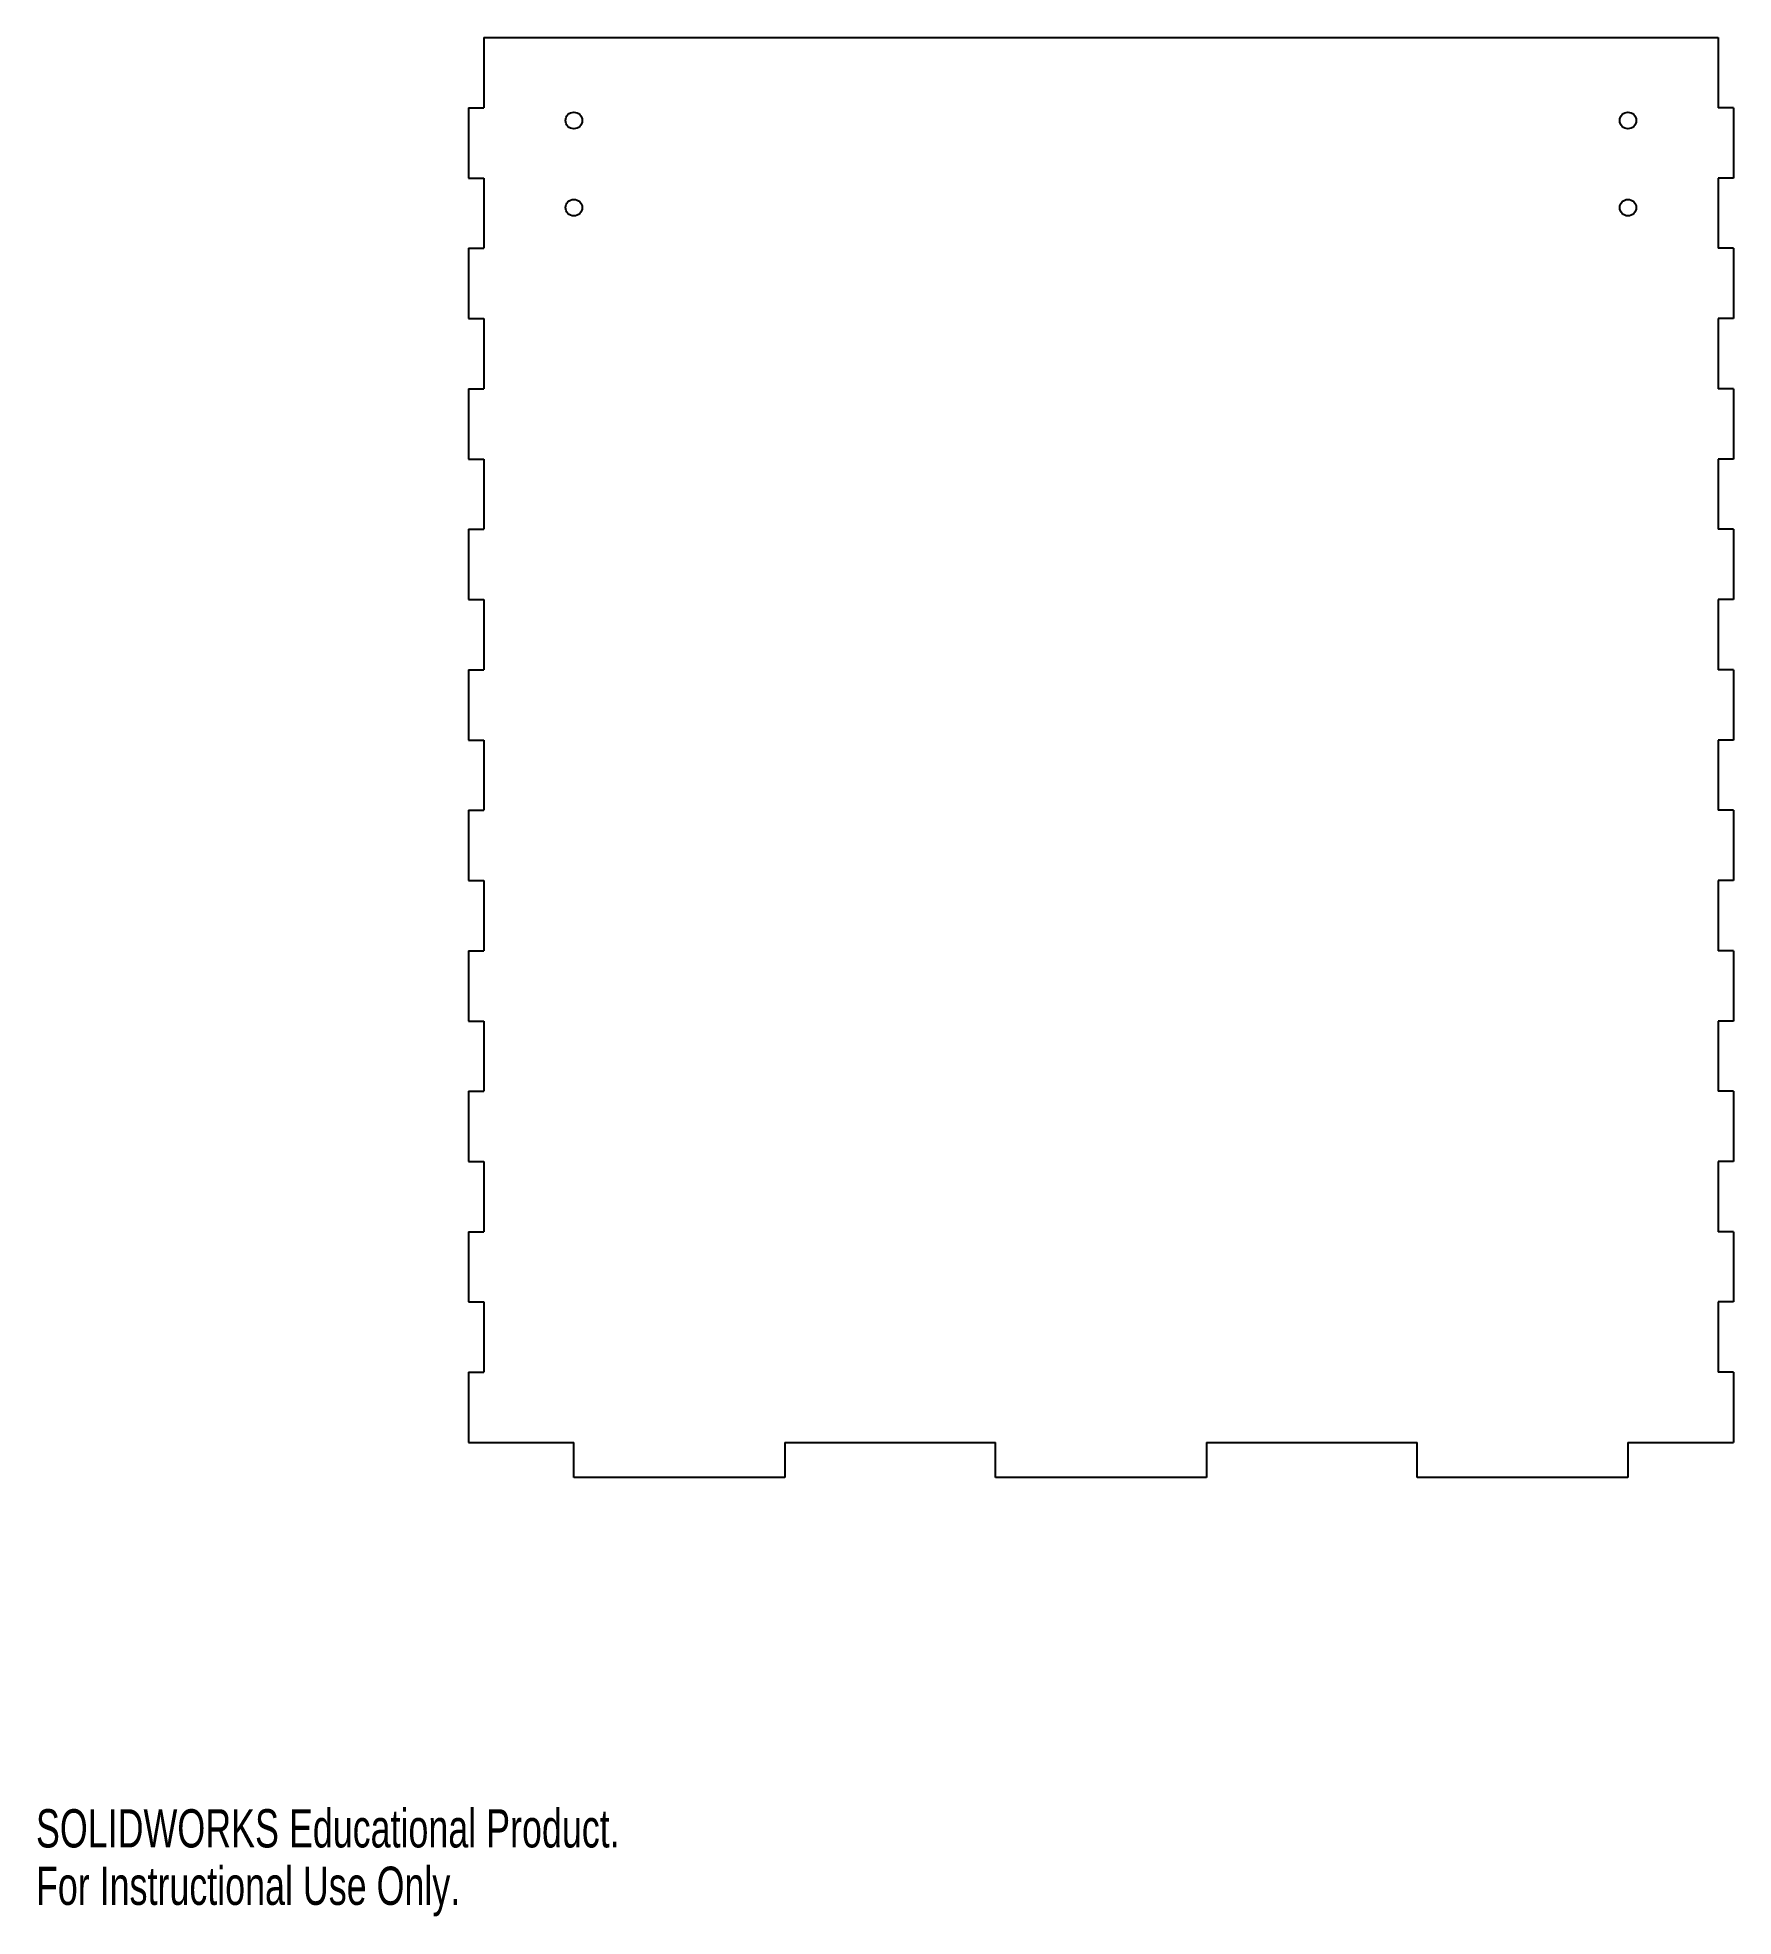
# Model space of a CAD drawing. Header units: millimetres. Extents: x 0 to 307, y 0 to 340.
import ezdxf

# ---------------------------------------------------------------- set-up
doc = ezdxf.new("R2010")
doc.units = ezdxf.units.MM
doc.styles.add('SLDTEXTSTYLE0', font='TXT', dxfattribs={"width": 0.7})

msp = doc.modelspace()

# ---------------------------------------------------------------- linework, layer by layer
at = {"color": 7, "linetype": 'Continuous', "lineweight": 25}
for p, q in [((80.94, 339.6), (80.94, 326.9)), ((80.94, 339.6), (303.98, 339.6)), ((303.98, 339.6), (303.98, 326.9)), ((78.16, 326.9), (78.16, 314.2)), ((78.16, 326.9), (80.94, 326.9)), ((306.76, 326.9), (303.98, 326.9)), ((306.76, 326.9), (306.76, 314.2)), ((78.16, 314.2), (80.94, 314.2)), ((80.94, 314.2), (80.94, 301.5)), ((306.76, 314.2), (303.98, 314.2)), ((303.98, 314.2), (303.98, 301.5)), ((78.16, 301.5), (78.16, 288.8)), ((78.16, 301.5), (80.94, 301.5)), ((306.76, 301.5), (303.98, 301.5)), ((306.76, 301.5), (306.76, 288.8)), ((78.16, 288.8), (80.94, 288.8)), ((80.94, 288.8), (80.94, 276.1)), ((306.76, 288.8), (303.98, 288.8)), ((303.98, 288.8), (303.98, 276.1)), ((78.16, 276.1), (78.16, 263.4)), ((78.16, 276.1), (80.94, 276.1)), ((306.76, 276.1), (303.98, 276.1)), ((306.76, 276.1), (306.76, 263.4)), ((78.16, 263.4), (80.94, 263.4)), ((80.94, 263.4), (80.94, 250.7)), ((306.76, 263.4), (303.98, 263.4)), ((303.98, 263.4), (303.98, 250.7)), ((78.16, 250.7), (78.16, 238)), ((78.16, 250.7), (80.94, 250.7)), ((306.76, 250.7), (303.98, 250.7)), ((306.76, 250.7), (306.76, 238)), ((78.16, 238), (80.94, 238)), ((80.94, 238), (80.94, 225.3)), ((306.76, 238), (303.98, 238)), ((303.98, 238), (303.98, 225.3)), ((78.16, 225.3), (78.16, 212.6)), ((78.16, 225.3), (80.94, 225.3)), ((306.76, 225.3), (303.98, 225.3)), ((306.76, 225.3), (306.76, 212.6)), ((78.16, 212.6), (80.94, 212.6)), ((80.94, 212.6), (80.94, 199.9)), ((303.98, 212.6), (303.98, 199.9)), ((306.76, 212.6), (303.98, 212.6)), ((78.16, 199.9), (78.16, 187.2)), ((78.16, 199.9), (80.94, 199.9)), ((306.76, 199.9), (303.98, 199.9)), ((306.76, 199.9), (306.76, 187.2)), ((78.16, 187.2), (80.94, 187.2)), ((80.94, 187.2), (80.94, 174.5)), ((306.76, 187.2), (303.98, 187.2)), ((303.98, 187.2), (303.98, 174.5)), ((78.16, 174.5), (78.16, 161.8)), ((78.16, 174.5), (80.94, 174.5)), ((306.76, 174.5), (303.98, 174.5)), ((306.76, 174.5), (306.76, 161.8)), ((78.16, 161.8), (80.94, 161.8)), ((80.94, 161.8), (80.94, 149.1)), ((306.76, 161.8), (303.98, 161.8)), ((303.98, 161.8), (303.98, 149.1)), ((78.16, 149.1), (78.16, 136.4)), ((78.16, 149.1), (80.94, 149.1)), ((306.76, 149.1), (303.98, 149.1)), ((306.76, 149.1), (306.76, 136.4)), ((78.16, 136.4), (80.94, 136.4)), ((80.94, 136.4), (80.94, 123.7)), ((306.76, 136.4), (303.98, 136.4)), ((303.98, 136.4), (303.98, 123.7)), ((78.16, 123.7), (78.16, 111)), ((78.16, 123.7), (80.94, 123.7)), ((306.76, 123.7), (303.98, 123.7)), ((306.76, 123.7), (306.76, 111)), ((78.16, 111), (80.94, 111)), ((80.94, 111), (80.94, 98.3)), ((306.76, 111), (303.98, 111)), ((303.98, 111), (303.98, 98.3)), ((78.16, 98.3), (78.16, 85.6)), ((78.16, 98.3), (80.94, 98.3)), ((306.76, 98.3), (303.98, 98.3)), ((306.76, 98.3), (306.76, 85.6)), ((78.16, 85.6), (97.21, 85.6)), ((97.21, 79.25), (97.21, 85.6)), ((135.31, 85.6), (173.41, 85.6)), ((135.31, 85.6), (135.31, 79.25)), ((173.41, 79.25), (173.41, 85.6)), ((211.51, 85.6), (211.51, 79.25)), ((211.51, 85.6), (249.61, 85.6)), ((249.61, 79.25), (249.61, 85.6)), ((287.71, 85.6), (306.76, 85.6)), ((287.71, 85.6), (287.71, 79.25)), ((135.31, 79.25), (97.21, 79.25)), ((211.51, 79.25), (173.41, 79.25)), ((287.71, 79.25), (249.61, 79.25))]:
    msp.add_line(p, q, dxfattribs=at)
for centre in [(97.21, 324.6), (287.71, 324.6), (97.21, 308.85), (287.71, 308.85)]:
    msp.add_circle(centre, 1.5, dxfattribs=at)

# ---------------------------------------------------------------- texts
at = {"color": 7, "linetype": 'Continuous', "char_height": 6.92, "attachment_point": 1, "style": 'SLDTEXTSTYLE0'}
for s, insert in [('SOLIDWORKS Educational Product.', (0, 19.3)), ('For Instructional Use Only.', (0, 8.92))]:
    msp.add_mtext(s, dxfattribs=dict(at, insert=insert))

doc.saveas('drawing.dxf')
